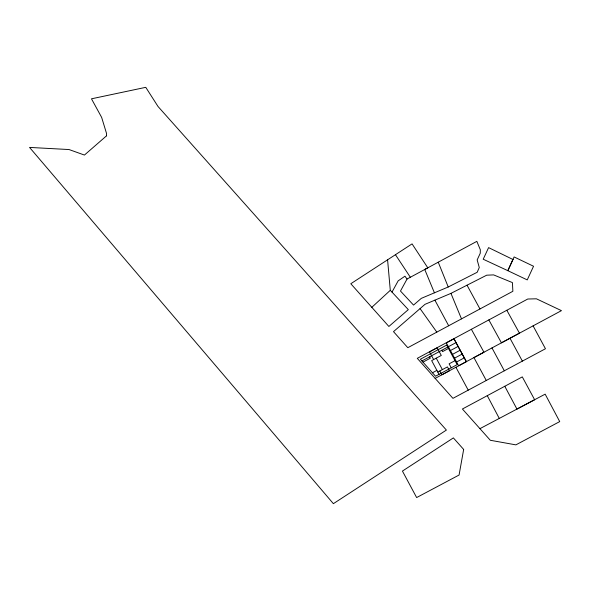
<?xml version="1.0" encoding="UTF-8"?>
<svg xmlns="http://www.w3.org/2000/svg" width="591" height="591" viewBox="0 0 591 591"><rect width="100%" height="100%" fill="white"/><g stroke="black" fill="none" stroke-linecap="round" stroke-linejoin="round"><path stroke-width="0.89" d="M407.044 279.041L427.803 267.834L412.067 243.884L350.803 283.739L388.878 326.468L408.315 309.625L392.003 292.102L398.157 280.858L404.946 276.196L407.044 279.041L400.476 291.045L413.545 305.082L421.302 298.359L448.229 286.99L477.181 272.281L479.271 267.516L477.159 259.914L480.261 253.229L480.328 249.757L476.848 241.357L424.752 269.474L434.422 292.818M371.82 307.32L390.289 290.321L387.585 259.811M448.68 325.752L407.805 347.7L393.495 331.64L425.01 304.321L450.948 293.372L486.688 275.192L493.618 274.896L512.419 282.594L512.87 291.289L448.68 325.752L434.887 300.147M486.275 380.471L473.938 357.599L561.45 310.644L536.429 298.81L527.77 299.016L417.283 358.338L452.942 398.349L545.456 348.742L533.089 325.855M421.922 360.946L447.734 347.087M448.399 346.718L456.03 342.625M422.979 362.128L430.344 358.168L429.613 356.816M448.458 348.446L442.556 351.615L441.832 350.256M450.445 350.537L458.077 346.437M452.492 354.349L460.13 350.256M454.545 358.168L462.177 354.068M432.457 372.766L436.904 370.38M455.018 360.658L449.116 363.827L451.251 367.801M437.805 372.071L447.431 366.9L449.485 370.72L441.854 374.812L439.8 371M456.592 361.988L464.223 357.887M504.78 386.27L516.955 409.09L545.161 394.153L559.721 421.597L515.884 444.868L490.308 440.273L462.413 409.002L522.296 376.881L534.633 399.73L479.944 428.652M435.161 378.403L483.955 352.229L471.382 329.29M390.289 290.321L392.003 292.102M420.075 308.598L436.808 332.127M395.453 254.699L410.339 277.26M506.827 310.26L519.445 333.169L501.449 342.832L488.853 319.908M453.91 338.673L466.454 361.611M467.023 285.194L479.966 308.96M509.996 338.244L522.363 361.116M491.971 347.922L504.322 370.793M455.92 367.262L468.22 390.149M436.239 358.161L442.386 369.611M433.654 359.55L429.554 351.918L437.192 347.818L441.285 355.457L431.659 360.621L439.039 374.354M487.28 395.675L499.284 418.428M450.948 293.372L461.497 318.874M438.249 262.197L448.229 286.99M463.662 449.441L459.074 475.031L416.64 497.556L402.434 471.079L453.371 437.901L463.662 449.441M512.958 259.479L507.839 270.678L527.246 279.905L533.547 266.253L514.104 256.945L507.839 270.678L483.209 259.227L488.594 247.622L512.958 259.479M106.513 135.841L84.439 155.056L69.051 149.545L29.55 147.418L333.376 503.672L446.39 430.071L158.019 106.491L145.77 87.328L91.472 98.815L101.645 117.395L106.513 133.367L106.513 135.841M453.977 338.806L446.345 342.906L458.638 365.799L466.277 361.699L453.977 338.806M446.67 345.1L420.386 359.217L435.545 376.231L457.153 364.632L446.67 345.1"/></g></svg>
